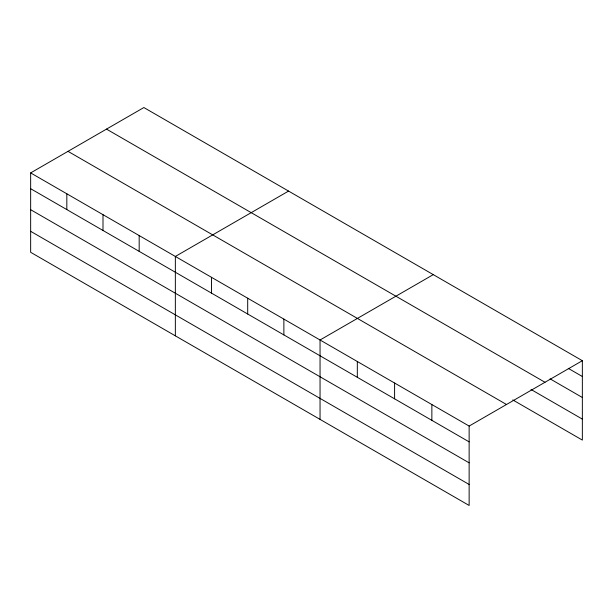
<?xml version="1.0" encoding="UTF-8"?>
<svg xmlns="http://www.w3.org/2000/svg" width="613" height="613" viewBox="0 0 613 613"><rect width="100%" height="100%" fill="white"/><g stroke="black" fill="none" stroke-linecap="round" stroke-linejoin="round"><path stroke-width="0.92" d="M469.137 462.846L469.137 426.066L30.65 172.912L30.65 252.295L469.137 505.457L469.137 462.846L30.65 209.692M512.774 399.921L582.35 440.088L582.35 360.705L143.863 107.543L30.65 172.912M288.562 191.087L175.349 256.449L175.349 335.84M433.268 274.632L320.047 339.993L320.047 419.384M469.137 426.066L582.35 360.705M568.266 368.367L582.35 376.497M550.045 378.834L582.35 397.485M106.501 129.113L544.988 382.274M530.996 389.462L582.35 419.108M68.012 151.342L506.499 404.496M30.65 188.704L469.137 441.866M30.65 231.316L469.137 484.469M431.866 404.549L431.866 420.342M394.596 383.033L394.596 398.825M357.325 361.509L357.325 377.309M283.873 319.105L283.873 334.905M247.698 298.224L247.698 314.017M211.523 277.337L211.523 293.137M139.174 235.568L139.174 251.361M102.999 214.68L102.999 230.48M66.825 193.792L66.825 209.592"/></g></svg>
